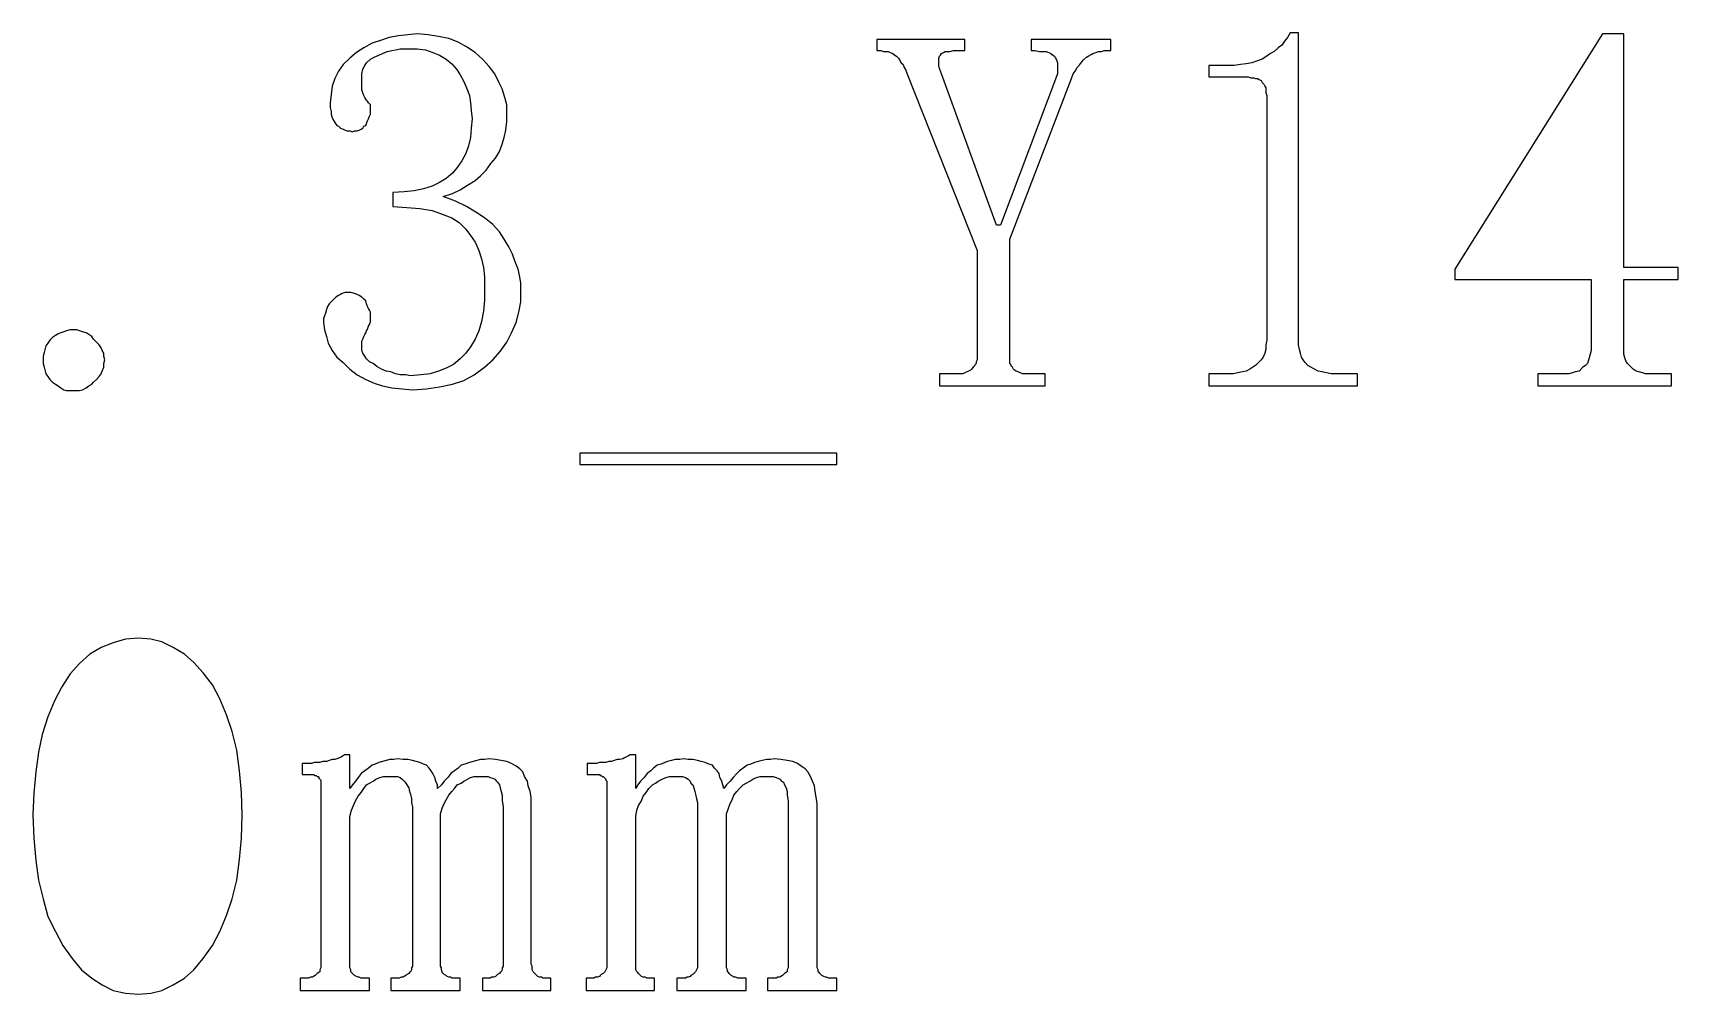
# Model space of a CAD drawing. Extents: x -171 to 209, y -140 to 140.
# Drawn here: x -75.06 to -57.46, y -102.15 to -91.86 of the extents above; entities that cross this region are included whole.
import ezdxf

# ---------------------------------------------------------------- set-up
doc = ezdxf.new("R2010")
doc.units = 0
doc.header["$MEASUREMENT"] = 0
doc.layers.get('0').update_dxf_attribs({"linetype": 'CONTINUOUS'})

msp = doc.modelspace()

# ---------------------------------------------------------------- linework, layer by layer
for points in [[(-69.84, -94.74), (-69.84, -94.62), (-69.84, -94.62), (-69.84, -94.54), (-69.84, -94.54), (-69.85, -94.47), (-69.85, -94.47), (-69.87, -94.39), (-69.87, -94.39), (-69.9, -94.31), (-69.9, -94.31), (-69.93, -94.23), (-69.93, -94.23), (-69.97, -94.15), (-69.97, -94.15), (-70.02, -94.07), (-70.02, -94.07), (-70.07, -93.99), (-70.07, -93.99), (-70.14, -93.91), (-70.14, -93.91), (-70.23, -93.84), (-70.23, -93.84), (-70.32, -93.78), (-70.32, -93.78), (-70.42, -93.72), (-70.42, -93.72), (-70.54, -93.66), (-70.54, -93.66), (-70.67, -93.61), (-70.67, -93.61), (-70.57, -93.58), (-70.57, -93.58), (-70.49, -93.54), (-70.49, -93.54), (-70.41, -93.49), (-70.41, -93.49), (-70.33, -93.44), (-70.33, -93.44), (-70.27, -93.39), (-70.27, -93.39), (-70.21, -93.33), (-70.21, -93.33), (-70.16, -93.26), (-70.16, -93.26), (-70.11, -93.2), (-70.11, -93.2), (-70.07, -93.13), (-70.07, -93.13), (-70.04, -93.05), (-70.04, -93.05), (-70.02, -92.98), (-70.02, -92.98), (-70, -92.9), (-70, -92.9), (-69.99, -92.81), (-69.99, -92.81), (-69.99, -92.72), (-69.99, -92.72), (-69.99, -92.63), (-69.99, -92.63), (-70.01, -92.55), (-70.01, -92.55), (-70.04, -92.46), (-70.04, -92.46), (-70.08, -92.38), (-70.08, -92.38), (-70.12, -92.3), (-70.12, -92.3), (-70.18, -92.22), (-70.18, -92.22), (-70.25, -92.14), (-70.25, -92.14), (-70.33, -92.07), (-70.33, -92.07), (-70.42, -92.01), (-70.42, -92.01), (-70.51, -91.96), (-70.51, -91.96), (-70.61, -91.92), (-70.61, -91.92), (-70.72, -91.9), (-70.72, -91.9), (-70.83, -91.88), (-70.83, -91.88), (-70.95, -91.87), (-70.95, -91.87), (-71.05, -91.88), (-71.05, -91.88), (-71.15, -91.89), (-71.15, -91.89), (-71.25, -91.91), (-71.25, -91.91), (-71.34, -91.94), (-71.34, -91.94), (-71.43, -91.97), (-71.43, -91.97), (-71.52, -92.02), (-71.52, -92.02), (-71.6, -92.07), (-71.6, -92.07), (-71.67, -92.13), (-71.67, -92.13), (-71.74, -92.2), (-71.74, -92.2), (-71.79, -92.27), (-71.79, -92.27), (-71.83, -92.35), (-71.83, -92.35), (-71.86, -92.43), (-71.86, -92.43), (-71.87, -92.52), (-71.87, -92.52), (-71.88, -92.61), (-71.88, -92.61), (-71.88, -92.66), (-71.88, -92.66), (-71.87, -92.7), (-71.87, -92.7), (-71.87, -92.73), (-71.87, -92.73), (-71.86, -92.77), (-71.86, -92.77), (-71.84, -92.8), (-71.84, -92.8), (-71.83, -92.82), (-71.83, -92.82), (-71.81, -92.85), (-71.81, -92.85), (-71.79, -92.86), (-71.79, -92.86), (-71.77, -92.88), (-71.77, -92.88), (-71.74, -92.89), (-71.74, -92.89), (-71.72, -92.9), (-71.72, -92.9), (-71.7, -92.91), (-71.7, -92.91), (-71.67, -92.91), (-71.67, -92.91), (-71.64, -92.92), (-71.64, -92.92), (-71.62, -92.91), (-71.62, -92.91), (-71.59, -92.91), (-71.59, -92.91), (-71.57, -92.9), (-71.57, -92.9), (-71.55, -92.89), (-71.55, -92.89), (-71.53, -92.88), (-71.53, -92.88), (-71.52, -92.86), (-71.52, -92.86), (-71.5, -92.85), (-71.5, -92.85), (-71.49, -92.83), (-71.49, -92.83), (-71.48, -92.8), (-71.48, -92.8), (-71.47, -92.78), (-71.47, -92.78), (-71.46, -92.75), (-71.46, -92.75), (-71.45, -92.73), (-71.45, -92.73), (-71.45, -92.7), (-71.45, -92.7), (-71.45, -92.67), (-71.45, -92.67), (-71.45, -92.65), (-71.45, -92.65), (-71.45, -92.63), (-71.45, -92.63), (-71.46, -92.62), (-71.46, -92.62), (-71.47, -92.61), (-71.47, -92.61), (-71.48, -92.59), (-71.48, -92.59), (-71.49, -92.58), (-71.49, -92.58), (-71.5, -92.57), (-71.5, -92.57), (-71.51, -92.55), (-71.51, -92.55), (-71.52, -92.53), (-71.52, -92.53), (-71.53, -92.5), (-71.53, -92.5), (-71.54, -92.47), (-71.54, -92.47), (-71.54, -92.43), (-71.54, -92.43), (-71.54, -92.39), (-71.54, -92.39), (-71.54, -92.35), (-71.54, -92.35), (-71.54, -92.3), (-71.54, -92.3), (-71.53, -92.25), (-71.53, -92.25), (-71.51, -92.21), (-71.51, -92.21), (-71.49, -92.18), (-71.49, -92.18), (-71.45, -92.14), (-71.45, -92.14), (-71.41, -92.12), (-71.41, -92.12), (-71.36, -92.1), (-71.36, -92.1), (-71.32, -92.08), (-71.32, -92.08), (-71.27, -92.06), (-71.27, -92.06), (-71.22, -92.05), (-71.22, -92.05), (-71.18, -92.04), (-71.18, -92.04), (-71.13, -92.03), (-71.13, -92.03), (-71.09, -92.03), (-71.09, -92.03), (-71.04, -92.03), (-71.04, -92.03), (-70.95, -92.03), (-70.95, -92.03), (-70.86, -92.04), (-70.86, -92.04), (-70.78, -92.07), (-70.78, -92.07), (-70.71, -92.1), (-70.71, -92.1), (-70.64, -92.14), (-70.64, -92.14), (-70.58, -92.19), (-70.58, -92.19), (-70.53, -92.25), (-70.53, -92.25), (-70.49, -92.31), (-70.49, -92.31), (-70.45, -92.38), (-70.45, -92.38), (-70.42, -92.45), (-70.42, -92.45), (-70.39, -92.53), (-70.39, -92.53), (-70.38, -92.61), (-70.38, -92.61), (-70.37, -92.69), (-70.37, -92.69), (-70.36, -92.78), (-70.36, -92.78), (-70.37, -92.88), (-70.37, -92.88), (-70.38, -92.98), (-70.38, -92.98), (-70.4, -93.07), (-70.4, -93.07), (-70.43, -93.15), (-70.43, -93.15), (-70.47, -93.23), (-70.47, -93.23), (-70.52, -93.3), (-70.52, -93.3), (-70.57, -93.36), (-70.57, -93.36), (-70.64, -93.42), (-70.64, -93.42), (-70.71, -93.46), (-70.71, -93.46), (-70.79, -93.5), (-70.79, -93.5), (-70.88, -93.53), (-70.88, -93.53), (-70.98, -93.55), (-70.98, -93.55), (-71.09, -93.56), (-71.09, -93.56), (-71.21, -93.57), (-71.21, -93.57), (-71.21, -93.72), (-71.21, -93.72), (-71.06, -93.73), (-71.06, -93.73), (-70.92, -93.74), (-70.92, -93.74), (-70.79, -93.76), (-70.79, -93.76), (-70.68, -93.8), (-70.68, -93.8), (-70.58, -93.84), (-70.58, -93.84), (-70.5, -93.89), (-70.5, -93.89), (-70.43, -93.96), (-70.43, -93.96), (-70.38, -94.03), (-70.38, -94.03), (-70.33, -94.1), (-70.33, -94.1), (-70.29, -94.19), (-70.29, -94.19), (-70.26, -94.28), (-70.26, -94.28), (-70.24, -94.37), (-70.24, -94.37), (-70.23, -94.47), (-70.23, -94.47), (-70.23, -94.58), (-70.23, -94.58), (-70.23, -94.72), (-70.23, -94.72), (-70.24, -94.84), (-70.24, -94.84), (-70.26, -94.95), (-70.26, -94.95), (-70.29, -95.05), (-70.29, -95.05), (-70.33, -95.14), (-70.33, -95.14), (-70.38, -95.22), (-70.38, -95.22), (-70.43, -95.29), (-70.43, -95.29), (-70.49, -95.35), (-70.49, -95.35), (-70.56, -95.41), (-70.56, -95.41), (-70.64, -95.45), (-70.64, -95.45), (-70.72, -95.48), (-70.72, -95.48), (-70.81, -95.51), (-70.81, -95.51), (-70.91, -95.52), (-70.91, -95.52), (-71.02, -95.53), (-71.02, -95.53), (-71.07, -95.52), (-71.07, -95.52), (-71.13, -95.52), (-71.13, -95.52), (-71.18, -95.51), (-71.18, -95.51), (-71.23, -95.49), (-71.23, -95.49), (-71.28, -95.48), (-71.28, -95.48), (-71.33, -95.46), (-71.33, -95.46), (-71.38, -95.43), (-71.38, -95.43), (-71.42, -95.4), (-71.42, -95.4), (-71.46, -95.38), (-71.46, -95.38), (-71.49, -95.35), (-71.49, -95.35), (-71.51, -95.32), (-71.51, -95.32), (-71.53, -95.29), (-71.53, -95.29), (-71.54, -95.26), (-71.54, -95.26), (-71.54, -95.22), (-71.54, -95.22), (-71.54, -95.2), (-71.54, -95.2), (-71.54, -95.18), (-71.54, -95.18), (-71.54, -95.16), (-71.54, -95.16), (-71.53, -95.14), (-71.53, -95.14), (-71.52, -95.11), (-71.52, -95.11), (-71.51, -95.09), (-71.51, -95.09), (-71.5, -95.07), (-71.5, -95.07), (-71.49, -95.05), (-71.49, -95.05), (-71.48, -95.03), (-71.48, -95.03), (-71.47, -95), (-71.47, -95), (-71.46, -94.98), (-71.46, -94.98), (-71.45, -94.95), (-71.45, -94.95), (-71.45, -94.92), (-71.45, -94.92), (-71.45, -94.89), (-71.45, -94.89), (-71.45, -94.87), (-71.45, -94.87), (-71.45, -94.85), (-71.45, -94.85), (-71.46, -94.83), (-71.46, -94.83), (-71.47, -94.81), (-71.47, -94.81), (-71.48, -94.79), (-71.48, -94.79), (-71.49, -94.76), (-71.49, -94.76), (-71.5, -94.73), (-71.5, -94.73), (-71.52, -94.71), (-71.52, -94.71), (-71.54, -94.69), (-71.54, -94.69), (-71.57, -94.67), (-71.57, -94.67), (-71.59, -94.66), (-71.59, -94.66), (-71.62, -94.65), (-71.62, -94.65), (-71.66, -94.64), (-71.66, -94.64), (-71.7, -94.64), (-71.7, -94.64), (-71.72, -94.64), (-71.72, -94.64), (-71.75, -94.65), (-71.75, -94.65), (-71.77, -94.66), (-71.77, -94.66), (-71.79, -94.67), (-71.79, -94.67), (-71.82, -94.69), (-71.82, -94.69), (-71.84, -94.71), (-71.84, -94.71), (-71.86, -94.73), (-71.86, -94.73), (-71.89, -94.76), (-71.89, -94.76), (-71.91, -94.79), (-71.91, -94.79), (-71.92, -94.82), (-71.92, -94.82), (-71.93, -94.86), (-71.93, -94.86), (-71.94, -94.89), (-71.94, -94.89), (-71.95, -94.92), (-71.95, -94.92), (-71.95, -94.96), (-71.95, -94.96), (-71.94, -95.04), (-71.94, -95.04), (-71.92, -95.11), (-71.92, -95.11), (-71.9, -95.18), (-71.9, -95.18), (-71.86, -95.26), (-71.86, -95.26), (-71.81, -95.33), (-71.81, -95.33), (-71.74, -95.39), (-71.74, -95.39), (-71.67, -95.46), (-71.67, -95.46), (-71.59, -95.52), (-71.59, -95.52), (-71.5, -95.57), (-71.5, -95.57), (-71.41, -95.61), (-71.41, -95.61), (-71.32, -95.64), (-71.32, -95.64), (-71.22, -95.66), (-71.22, -95.66), (-71.11, -95.67), (-71.11, -95.67), (-71, -95.68), (-71, -95.68), (-70.85, -95.67), (-70.85, -95.67), (-70.71, -95.65), (-70.71, -95.65), (-70.57, -95.62), (-70.57, -95.62), (-70.45, -95.58), (-70.45, -95.58), (-70.34, -95.52), (-70.34, -95.52), (-70.23, -95.44), (-70.23, -95.44), (-70.14, -95.36), (-70.14, -95.36), (-70.06, -95.27), (-70.06, -95.27), (-69.99, -95.17), (-69.99, -95.17), (-69.94, -95.07), (-69.94, -95.07), (-69.89, -94.96), (-69.89, -94.96), (-69.86, -94.85), (-69.86, -94.85), (-69.84, -94.74)], [(-61.52, -95.15), (-61.52, -91.86), (-61.52, -91.86), (-61.61, -91.86), (-61.61, -91.86), (-61.64, -91.91), (-61.64, -91.91), (-61.67, -91.95), (-61.67, -91.95), (-61.7, -91.99), (-61.7, -91.99), (-61.74, -92.02), (-61.74, -92.02), (-61.78, -92.06), (-61.78, -92.06), (-61.82, -92.08), (-61.82, -92.08), (-61.86, -92.11), (-61.86, -92.11), (-61.91, -92.14), (-61.91, -92.14), (-61.96, -92.16), (-61.96, -92.16), (-62.02, -92.18), (-62.02, -92.18), (-62.08, -92.19), (-62.08, -92.19), (-62.14, -92.2), (-62.14, -92.2), (-62.21, -92.21), (-62.21, -92.21), (-62.28, -92.21), (-62.28, -92.21), (-62.48, -92.21), (-62.48, -92.21), (-62.48, -92.33), (-62.48, -92.33), (-62.09, -92.33), (-62.09, -92.33), (-62.06, -92.33), (-62.06, -92.33), (-62.03, -92.34), (-62.03, -92.34), (-62, -92.34), (-62, -92.34), (-61.98, -92.35), (-61.98, -92.35), (-61.96, -92.35), (-61.96, -92.35), (-61.94, -92.36), (-61.94, -92.36), (-61.92, -92.37), (-61.92, -92.37), (-61.91, -92.39), (-61.91, -92.39), (-61.89, -92.41), (-61.89, -92.41), (-61.88, -92.43), (-61.88, -92.43), (-61.87, -92.45), (-61.87, -92.45), (-61.87, -92.47), (-61.87, -92.47), (-61.87, -92.5), (-61.87, -92.5), (-61.86, -92.53), (-61.86, -92.53), (-61.86, -95.15), (-61.86, -95.15), (-61.87, -95.2), (-61.87, -95.2), (-61.87, -95.25), (-61.87, -95.25), (-61.88, -95.29), (-61.88, -95.29), (-61.9, -95.33), (-61.9, -95.33), (-61.92, -95.36), (-61.92, -95.36), (-61.95, -95.39), (-61.95, -95.39), (-61.98, -95.42), (-61.98, -95.42), (-62.01, -95.44), (-62.01, -95.44), (-62.04, -95.46), (-62.04, -95.46), (-62.08, -95.48), (-62.08, -95.48), (-62.12, -95.49), (-62.12, -95.49), (-62.17, -95.5), (-62.17, -95.5), (-62.22, -95.51), (-62.22, -95.51), (-62.28, -95.51), (-62.28, -95.51), (-62.48, -95.51), (-62.48, -95.51), (-62.48, -95.64), (-62.48, -95.64), (-60.89, -95.64), (-60.89, -95.64), (-60.89, -95.51), (-60.89, -95.51), (-61.11, -95.51), (-61.11, -95.51), (-61.17, -95.51), (-61.17, -95.51), (-61.22, -95.5), (-61.22, -95.5), (-61.27, -95.49), (-61.27, -95.49), (-61.31, -95.48), (-61.31, -95.48), (-61.35, -95.46), (-61.35, -95.46), (-61.39, -95.44), (-61.39, -95.44), (-61.42, -95.42), (-61.42, -95.42), (-61.45, -95.39), (-61.45, -95.39), (-61.47, -95.36), (-61.47, -95.36), (-61.49, -95.33), (-61.49, -95.33), (-61.5, -95.29), (-61.5, -95.29), (-61.51, -95.25), (-61.51, -95.25), (-61.52, -95.2), (-61.52, -95.2), (-61.52, -95.15)], [(-58.04, -91.87), (-58.27, -91.87), (-58.27, -91.87), (-59.85, -94.39), (-59.85, -94.39), (-59.85, -94.5), (-59.85, -94.5), (-58.39, -94.5), (-58.39, -94.5), (-58.39, -95.26), (-58.39, -95.26), (-58.41, -95.34), (-58.41, -95.34), (-58.43, -95.4), (-58.43, -95.4), (-58.45, -95.42), (-58.45, -95.42), (-58.48, -95.44), (-58.48, -95.44), (-58.52, -95.48), (-58.52, -95.48), (-58.56, -95.49), (-58.56, -95.49), (-58.59, -95.5), (-58.59, -95.5), (-58.63, -95.51), (-58.63, -95.51), (-58.96, -95.51), (-58.96, -95.51), (-58.96, -95.64), (-58.96, -95.64), (-57.53, -95.64), (-57.53, -95.64), (-57.53, -95.51), (-57.53, -95.51), (-57.81, -95.51), (-57.81, -95.51), (-57.84, -95.5), (-57.84, -95.5), (-57.88, -95.49), (-57.88, -95.49), (-57.91, -95.48), (-57.91, -95.48), (-57.94, -95.46), (-57.94, -95.46), (-58, -95.4), (-58, -95.4), (-58.02, -95.37), (-58.02, -95.37), (-58.03, -95.34), (-58.03, -95.34), (-58.04, -95.3), (-58.04, -95.3), (-58.04, -94.5), (-58.04, -94.5), (-57.46, -94.5), (-57.46, -94.5), (-57.46, -94.37), (-57.46, -94.37), (-58.04, -94.37), (-58.04, -94.37), (-58.04, -91.87)], [(-64.1, -92.27), (-64.1, -92.3), (-64.1, -92.3), (-64.71, -93.92), (-64.71, -93.92), (-64.75, -93.92), (-64.75, -93.92), (-65.34, -92.3), (-65.34, -92.3), (-65.35, -92.27), (-65.35, -92.27), (-65.36, -92.24), (-65.36, -92.24), (-65.37, -92.21), (-65.37, -92.21), (-65.37, -92.18), (-65.37, -92.18), (-65.37, -92.15), (-65.37, -92.15), (-65.37, -92.13), (-65.37, -92.13), (-65.36, -92.11), (-65.36, -92.11), (-65.35, -92.1), (-65.35, -92.1), (-65.34, -92.08), (-65.34, -92.08), (-65.32, -92.07), (-65.32, -92.07), (-65.3, -92.06), (-65.3, -92.06), (-65.27, -92.06), (-65.27, -92.06), (-65.25, -92.06), (-65.25, -92.06), (-65.21, -92.05), (-65.21, -92.05), (-65.09, -92.05), (-65.09, -92.05), (-65.09, -91.93), (-65.09, -91.93), (-66.03, -91.93), (-66.03, -91.93), (-66.03, -92.05), (-66.03, -92.05), (-65.99, -92.05), (-65.99, -92.05), (-65.96, -92.06), (-65.96, -92.06), (-65.94, -92.06), (-65.94, -92.06), (-65.91, -92.06), (-65.91, -92.06), (-65.89, -92.07), (-65.89, -92.07), (-65.86, -92.08), (-65.86, -92.08), (-65.84, -92.1), (-65.84, -92.1), (-65.82, -92.11), (-65.82, -92.11), (-65.8, -92.13), (-65.8, -92.13), (-65.79, -92.15), (-65.79, -92.15), (-65.77, -92.18), (-65.77, -92.18), (-65.75, -92.2), (-65.75, -92.2), (-65.74, -92.23), (-65.74, -92.23), (-65.72, -92.26), (-65.72, -92.26), (-65.71, -92.29), (-65.71, -92.29), (-64.96, -94.19), (-64.96, -94.19), (-64.96, -95.33), (-64.96, -95.33), (-64.96, -95.36), (-64.96, -95.36), (-64.97, -95.38), (-64.97, -95.38), (-64.97, -95.4), (-64.97, -95.4), (-64.98, -95.41), (-64.98, -95.41), (-64.99, -95.43), (-64.99, -95.43), (-65, -95.44), (-65, -95.44), (-65.02, -95.46), (-65.02, -95.46), (-65.03, -95.47), (-65.03, -95.47), (-65.05, -95.48), (-65.05, -95.48), (-65.07, -95.49), (-65.07, -95.49), (-65.09, -95.5), (-65.09, -95.5), (-65.11, -95.51), (-65.11, -95.51), (-65.14, -95.51), (-65.14, -95.51), (-65.17, -95.51), (-65.17, -95.51), (-65.36, -95.51), (-65.36, -95.51), (-65.36, -95.64), (-65.36, -95.64), (-64.23, -95.64), (-64.23, -95.64), (-64.23, -95.51), (-64.23, -95.51), (-64.42, -95.51), (-64.42, -95.51), (-64.45, -95.51), (-64.45, -95.51), (-64.47, -95.51), (-64.47, -95.51), (-64.5, -95.5), (-64.5, -95.5), (-64.52, -95.49), (-64.52, -95.49), (-64.54, -95.48), (-64.54, -95.48), (-64.56, -95.47), (-64.56, -95.47), (-64.57, -95.46), (-64.57, -95.46), (-64.58, -95.44), (-64.58, -95.44), (-64.59, -95.43), (-64.59, -95.43), (-64.6, -95.41), (-64.6, -95.41), (-64.61, -95.4), (-64.61, -95.4), (-64.61, -95.38), (-64.61, -95.38), (-64.61, -95.36), (-64.61, -95.36), (-64.61, -95.33), (-64.61, -95.33), (-64.61, -94.07), (-64.61, -94.07), (-63.95, -92.35), (-63.95, -92.35), (-63.93, -92.3), (-63.93, -92.3), (-63.91, -92.27), (-63.91, -92.27), (-63.89, -92.23), (-63.89, -92.23), (-63.86, -92.2), (-63.86, -92.2), (-63.84, -92.17), (-63.84, -92.17), (-63.82, -92.15), (-63.82, -92.15), (-63.79, -92.12), (-63.79, -92.12), (-63.77, -92.11), (-63.77, -92.11), (-63.74, -92.09), (-63.74, -92.09), (-63.72, -92.08), (-63.72, -92.08), (-63.69, -92.07), (-63.69, -92.07), (-63.66, -92.06), (-63.66, -92.06), (-63.63, -92.06), (-63.63, -92.06), (-63.6, -92.05), (-63.6, -92.05), (-63.53, -92.05), (-63.53, -92.05), (-63.53, -91.93), (-63.53, -91.93), (-64.38, -91.93), (-64.38, -91.93), (-64.38, -92.05), (-64.38, -92.05), (-64.34, -92.05), (-64.34, -92.05), (-64.29, -92.06), (-64.29, -92.06), (-64.26, -92.06), (-64.26, -92.06), (-64.22, -92.06), (-64.22, -92.06), (-64.19, -92.07), (-64.19, -92.07), (-64.17, -92.08), (-64.17, -92.08), (-64.15, -92.1), (-64.15, -92.1), (-64.13, -92.11), (-64.13, -92.11), (-64.12, -92.13), (-64.12, -92.13), (-64.11, -92.15), (-64.11, -92.15), (-64.1, -92.18), (-64.1, -92.18), (-64.1, -92.21), (-64.1, -92.21), (-64.1, -92.24), (-64.1, -92.24), (-64.1, -92.27)], [(-74.66, -95.69), (-74.63, -95.69), (-74.63, -95.69), (-74.59, -95.69), (-74.59, -95.69), (-74.56, -95.69), (-74.56, -95.69), (-74.53, -95.68), (-74.53, -95.68), (-74.49, -95.66), (-74.49, -95.66), (-74.46, -95.64), (-74.46, -95.64), (-74.43, -95.62), (-74.43, -95.62), (-74.41, -95.6), (-74.41, -95.6), (-74.38, -95.57), (-74.38, -95.57), (-74.35, -95.54), (-74.35, -95.54), (-74.33, -95.51), (-74.33, -95.51), (-74.32, -95.48), (-74.32, -95.48), (-74.3, -95.44), (-74.3, -95.44), (-74.3, -95.4), (-74.3, -95.4), (-74.29, -95.36), (-74.29, -95.36), (-74.3, -95.32), (-74.3, -95.32), (-74.3, -95.29), (-74.3, -95.29), (-74.32, -95.26), (-74.32, -95.26), (-74.33, -95.23), (-74.33, -95.23), (-74.35, -95.2), (-74.35, -95.2), (-74.38, -95.17), (-74.38, -95.17), (-74.41, -95.14), (-74.41, -95.14), (-74.43, -95.11), (-74.43, -95.11), (-74.46, -95.09), (-74.46, -95.09), (-74.49, -95.07), (-74.49, -95.07), (-74.53, -95.06), (-74.53, -95.06), (-74.56, -95.05), (-74.56, -95.05), (-74.59, -95.04), (-74.59, -95.04), (-74.63, -95.04), (-74.63, -95.04), (-74.66, -95.04), (-74.66, -95.04), (-74.7, -95.05), (-74.7, -95.05), (-74.73, -95.06), (-74.73, -95.06), (-74.76, -95.07), (-74.76, -95.07), (-74.79, -95.08), (-74.79, -95.08), (-74.82, -95.1), (-74.82, -95.1), (-74.85, -95.12), (-74.85, -95.12), (-74.88, -95.15), (-74.88, -95.15), (-74.9, -95.18), (-74.9, -95.18), (-74.92, -95.21), (-74.92, -95.21), (-74.93, -95.24), (-74.93, -95.24), (-74.94, -95.28), (-74.94, -95.28), (-74.95, -95.32), (-74.95, -95.32), (-74.95, -95.36), (-74.95, -95.36), (-74.95, -95.4), (-74.95, -95.4), (-74.94, -95.44), (-74.94, -95.44), (-74.93, -95.48), (-74.93, -95.48), (-74.92, -95.51), (-74.92, -95.51), (-74.9, -95.54), (-74.9, -95.54), (-74.88, -95.57), (-74.88, -95.57), (-74.85, -95.6), (-74.85, -95.6), (-74.82, -95.62), (-74.82, -95.62), (-74.79, -95.64), (-74.79, -95.64), (-74.76, -95.66), (-74.76, -95.66), (-74.73, -95.68), (-74.73, -95.68), (-74.7, -95.69), (-74.7, -95.69), (-74.66, -95.69)], [(-69.21, -96.36), (-69.21, -96.48), (-69.21, -96.48), (-66.46, -96.48), (-66.46, -96.48), (-66.46, -96.36), (-66.46, -96.36), (-69.21, -96.36)], [(-73.93, -98.34), (-74.07, -98.35), (-74.07, -98.35), (-74.2, -98.39), (-74.2, -98.39), (-74.33, -98.44), (-74.33, -98.44), (-74.45, -98.51), (-74.45, -98.51), (-74.56, -98.61), (-74.56, -98.61), (-74.66, -98.72), (-74.66, -98.72), (-74.75, -98.86), (-74.75, -98.86), (-74.83, -99.01), (-74.83, -99.01), (-74.9, -99.18), (-74.9, -99.18), (-74.96, -99.37), (-74.96, -99.37), (-75, -99.56), (-75, -99.56), (-75.03, -99.77), (-75.03, -99.77), (-75.05, -100), (-75.05, -100), (-75.06, -100.23), (-75.06, -100.23), (-75.05, -100.48), (-75.05, -100.48), (-75.03, -100.72), (-75.03, -100.72), (-75, -100.93), (-75, -100.93), (-74.95, -101.13), (-74.95, -101.13), (-74.9, -101.32), (-74.9, -101.32), (-74.82, -101.48), (-74.82, -101.48), (-74.74, -101.63), (-74.74, -101.63), (-74.64, -101.77), (-74.64, -101.77), (-74.54, -101.89), (-74.54, -101.89), (-74.43, -101.98), (-74.43, -101.98), (-74.32, -102.05), (-74.32, -102.05), (-74.2, -102.11), (-74.2, -102.11), (-74.07, -102.14), (-74.07, -102.14), (-73.93, -102.15), (-73.93, -102.15), (-73.8, -102.14), (-73.8, -102.14), (-73.68, -102.11), (-73.68, -102.11), (-73.56, -102.05), (-73.56, -102.05), (-73.44, -101.98), (-73.44, -101.98), (-73.34, -101.89), (-73.34, -101.89), (-73.24, -101.77), (-73.24, -101.77), (-73.14, -101.63), (-73.14, -101.63), (-73.06, -101.48), (-73.06, -101.48), (-72.99, -101.31), (-72.99, -101.31), (-72.93, -101.13), (-72.93, -101.13), (-72.88, -100.93), (-72.88, -100.93), (-72.85, -100.71), (-72.85, -100.71), (-72.83, -100.48), (-72.83, -100.48), (-72.82, -100.23), (-72.82, -100.23), (-72.83, -99.99), (-72.83, -99.99), (-72.85, -99.76), (-72.85, -99.76), (-72.88, -99.54), (-72.88, -99.54), (-72.93, -99.34), (-72.93, -99.34), (-72.99, -99.16), (-72.99, -99.16), (-73.06, -98.99), (-73.06, -98.99), (-73.14, -98.84), (-73.14, -98.84), (-73.24, -98.71), (-73.24, -98.71), (-73.34, -98.6), (-73.34, -98.6), (-73.44, -98.51), (-73.44, -98.51), (-73.56, -98.44), (-73.56, -98.44), (-73.68, -98.38), (-73.68, -98.38), (-73.8, -98.35), (-73.8, -98.35), (-73.93, -98.34)], [(-72.08, -99.68), (-72.11, -99.68), (-72.11, -99.68), (-72.18, -99.68), (-72.18, -99.68), (-72.18, -99.8), (-72.18, -99.8), (-72.09, -99.8), (-72.09, -99.8), (-72.07, -99.8), (-72.07, -99.8), (-72.06, -99.8), (-72.06, -99.8), (-72.04, -99.81), (-72.04, -99.81), (-72.03, -99.81), (-72.03, -99.81), (-72.02, -99.82), (-72.02, -99.82), (-72.01, -99.82), (-72.01, -99.82), (-72, -99.83), (-72, -99.83), (-72, -99.84), (-72, -99.84), (-71.99, -99.85), (-71.99, -99.85), (-71.98, -99.86), (-71.98, -99.86), (-71.98, -99.87), (-71.98, -99.87), (-71.98, -99.89), (-71.98, -99.89), (-71.98, -99.91), (-71.98, -99.91), (-71.98, -99.93), (-71.98, -99.93), (-71.98, -101.83), (-71.98, -101.83), (-71.98, -101.85), (-71.98, -101.85), (-71.98, -101.87), (-71.98, -101.87), (-71.99, -101.89), (-71.99, -101.89), (-71.99, -101.91), (-71.99, -101.91), (-72, -101.92), (-72, -101.92), (-72.02, -101.93), (-72.02, -101.93), (-72.03, -101.94), (-72.03, -101.94), (-72.04, -101.95), (-72.04, -101.95), (-72.06, -101.96), (-72.06, -101.96), (-72.07, -101.97), (-72.07, -101.97), (-72.09, -101.97), (-72.09, -101.97), (-72.11, -101.98), (-72.11, -101.98), (-72.13, -101.98), (-72.13, -101.98), (-72.16, -101.98), (-72.16, -101.98), (-72.2, -101.98), (-72.2, -101.98), (-72.2, -102.11), (-72.2, -102.11), (-71.46, -102.11), (-71.46, -102.11), (-71.46, -101.98), (-71.46, -101.98), (-71.5, -101.98), (-71.5, -101.98), (-71.53, -101.98), (-71.53, -101.98), (-71.55, -101.98), (-71.55, -101.98), (-71.57, -101.97), (-71.57, -101.97), (-71.58, -101.97), (-71.58, -101.97), (-71.6, -101.96), (-71.6, -101.96), (-71.62, -101.95), (-71.62, -101.95), (-71.63, -101.94), (-71.63, -101.94), (-71.64, -101.93), (-71.64, -101.93), (-71.65, -101.92), (-71.65, -101.92), (-71.66, -101.91), (-71.66, -101.91), (-71.66, -101.89), (-71.66, -101.89), (-71.67, -101.87), (-71.67, -101.87), (-71.67, -101.85), (-71.67, -101.85), (-71.67, -101.83), (-71.67, -101.83), (-71.67, -100.25), (-71.67, -100.25), (-71.65, -100.18), (-71.65, -100.18), (-71.63, -100.13), (-71.63, -100.13), (-71.61, -100.08), (-71.61, -100.08), (-71.58, -100.03), (-71.58, -100.03), (-71.55, -99.99), (-71.55, -99.99), (-71.52, -99.95), (-71.52, -99.95), (-71.49, -99.91), (-71.49, -99.91), (-71.46, -99.89), (-71.46, -99.89), (-71.42, -99.87), (-71.42, -99.87), (-71.39, -99.85), (-71.39, -99.85), (-71.35, -99.83), (-71.35, -99.83), (-71.31, -99.82), (-71.31, -99.82), (-71.27, -99.82), (-71.27, -99.82), (-71.23, -99.82), (-71.23, -99.82), (-71.19, -99.82), (-71.19, -99.82), (-71.16, -99.82), (-71.16, -99.82), (-71.13, -99.83), (-71.13, -99.83), (-71.11, -99.85), (-71.11, -99.85), (-71.09, -99.87), (-71.09, -99.87), (-71.07, -99.89), (-71.07, -99.89), (-71.06, -99.91), (-71.06, -99.91), (-71.04, -99.94), (-71.04, -99.94), (-71.03, -99.98), (-71.03, -99.98), (-71.02, -100.01), (-71.02, -100.01), (-71.01, -100.06), (-71.01, -100.06), (-71.01, -100.1), (-71.01, -100.1), (-71, -100.15), (-71, -100.15), (-71, -100.2), (-71, -100.2), (-71, -101.83), (-71, -101.83), (-71, -101.85), (-71, -101.85), (-71.01, -101.87), (-71.01, -101.87), (-71.01, -101.89), (-71.01, -101.89), (-71.02, -101.91), (-71.02, -101.91), (-71.03, -101.92), (-71.03, -101.92), (-71.04, -101.93), (-71.04, -101.93), (-71.06, -101.94), (-71.06, -101.94), (-71.07, -101.95), (-71.07, -101.95), (-71.09, -101.96), (-71.09, -101.96), (-71.1, -101.97), (-71.1, -101.97), (-71.12, -101.97), (-71.12, -101.97), (-71.14, -101.98), (-71.14, -101.98), (-71.16, -101.98), (-71.16, -101.98), (-71.18, -101.98), (-71.18, -101.98), (-71.23, -101.98), (-71.23, -101.98), (-71.23, -102.11), (-71.23, -102.11), (-70.49, -102.11), (-70.49, -102.11), (-70.49, -101.98), (-70.49, -101.98), (-70.53, -101.98), (-70.53, -101.98), (-70.55, -101.98), (-70.55, -101.98), (-70.58, -101.98), (-70.58, -101.98), (-70.59, -101.97), (-70.59, -101.97), (-70.61, -101.97), (-70.61, -101.97), (-70.63, -101.96), (-70.63, -101.96), (-70.64, -101.95), (-70.64, -101.95), (-70.66, -101.94), (-70.66, -101.94), (-70.67, -101.93), (-70.67, -101.93), (-70.68, -101.92), (-70.68, -101.92), (-70.68, -101.91), (-70.68, -101.91), (-70.69, -101.89), (-70.69, -101.89), (-70.69, -101.87), (-70.69, -101.87), (-70.7, -101.85), (-70.7, -101.85), (-70.7, -101.83), (-70.7, -101.83), (-70.7, -100.22), (-70.7, -100.22), (-70.68, -100.16), (-70.68, -100.16), (-70.66, -100.11), (-70.66, -100.11), (-70.64, -100.07), (-70.64, -100.07), (-70.61, -100.02), (-70.61, -100.02), (-70.58, -99.98), (-70.58, -99.98), (-70.55, -99.95), (-70.55, -99.95), (-70.52, -99.91), (-70.52, -99.91), (-70.48, -99.89), (-70.48, -99.89), (-70.45, -99.87), (-70.45, -99.87), (-70.41, -99.85), (-70.41, -99.85), (-70.38, -99.83), (-70.38, -99.83), (-70.34, -99.82), (-70.34, -99.82), (-70.3, -99.82), (-70.3, -99.82), (-70.25, -99.82), (-70.25, -99.82), (-70.22, -99.82), (-70.22, -99.82), (-70.19, -99.82), (-70.19, -99.82), (-70.17, -99.83), (-70.17, -99.83), (-70.14, -99.84), (-70.14, -99.84), (-70.12, -99.85), (-70.12, -99.85), (-70.1, -99.87), (-70.1, -99.87), (-70.09, -99.88), (-70.09, -99.88), (-70.07, -99.91), (-70.07, -99.91), (-70.06, -99.94), (-70.06, -99.94), (-70.05, -99.98), (-70.05, -99.98), (-70.04, -100.02), (-70.04, -100.02), (-70.04, -100.08), (-70.04, -100.08), (-70.03, -100.14), (-70.03, -100.14), (-70.03, -100.2), (-70.03, -100.2), (-70.03, -101.83), (-70.03, -101.83), (-70.03, -101.85), (-70.03, -101.85), (-70.04, -101.87), (-70.04, -101.87), (-70.04, -101.89), (-70.04, -101.89), (-70.05, -101.91), (-70.05, -101.91), (-70.06, -101.92), (-70.06, -101.92), (-70.07, -101.93), (-70.07, -101.93), (-70.09, -101.94), (-70.09, -101.94), (-70.1, -101.95), (-70.1, -101.95), (-70.11, -101.96), (-70.11, -101.96), (-70.13, -101.97), (-70.13, -101.97), (-70.15, -101.97), (-70.15, -101.97), (-70.17, -101.98), (-70.17, -101.98), (-70.19, -101.98), (-70.19, -101.98), (-70.21, -101.98), (-70.21, -101.98), (-70.25, -101.98), (-70.25, -101.98), (-70.25, -102.11), (-70.25, -102.11), (-69.52, -102.11), (-69.52, -102.11), (-69.52, -101.98), (-69.52, -101.98), (-69.56, -101.98), (-69.56, -101.98), (-69.58, -101.98), (-69.58, -101.98), (-69.6, -101.98), (-69.6, -101.98), (-69.62, -101.97), (-69.62, -101.97), (-69.64, -101.97), (-69.64, -101.97), (-69.66, -101.96), (-69.66, -101.96), (-69.67, -101.95), (-69.67, -101.95), (-69.68, -101.94), (-69.68, -101.94), (-69.69, -101.93), (-69.69, -101.93), (-69.7, -101.92), (-69.7, -101.92), (-69.71, -101.91), (-69.71, -101.91), (-69.72, -101.89), (-69.72, -101.89), (-69.72, -101.87), (-69.72, -101.87), (-69.72, -101.85), (-69.72, -101.85), (-69.73, -101.83), (-69.73, -101.83), (-69.73, -100.18), (-69.73, -100.18), (-69.73, -100.11), (-69.73, -100.11), (-69.73, -100.04), (-69.73, -100.04), (-69.74, -99.98), (-69.74, -99.98), (-69.76, -99.92), (-69.76, -99.92), (-69.77, -99.87), (-69.77, -99.87), (-69.8, -99.82), (-69.8, -99.82), (-69.82, -99.77), (-69.82, -99.77), (-69.85, -99.74), (-69.85, -99.74), (-69.89, -99.71), (-69.89, -99.71), (-69.94, -99.68), (-69.94, -99.68), (-69.99, -99.66), (-69.99, -99.66), (-70.05, -99.65), (-70.05, -99.65), (-70.11, -99.64), (-70.11, -99.64), (-70.18, -99.63), (-70.18, -99.63), (-70.23, -99.64), (-70.23, -99.64), (-70.27, -99.64), (-70.27, -99.64), (-70.31, -99.65), (-70.31, -99.65), (-70.35, -99.66), (-70.35, -99.66), (-70.39, -99.67), (-70.39, -99.67), (-70.44, -99.69), (-70.44, -99.69), (-70.48, -99.7), (-70.48, -99.7), (-70.51, -99.73), (-70.51, -99.73), (-70.55, -99.76), (-70.55, -99.76), (-70.59, -99.79), (-70.59, -99.79), (-70.62, -99.83), (-70.62, -99.83), (-70.66, -99.87), (-70.66, -99.87), (-70.69, -99.91), (-70.69, -99.91), (-70.73, -99.95), (-70.73, -99.95), (-70.73, -99.91), (-70.73, -99.91), (-70.75, -99.87), (-70.75, -99.87), (-70.76, -99.83), (-70.76, -99.83), (-70.78, -99.79), (-70.78, -99.79), (-70.8, -99.76), (-70.8, -99.76), (-70.82, -99.73), (-70.82, -99.73), (-70.85, -99.7), (-70.85, -99.7), (-70.88, -99.69), (-70.88, -99.69), (-70.92, -99.67), (-70.92, -99.67), (-70.96, -99.66), (-70.96, -99.66), (-71, -99.65), (-71, -99.65), (-71.05, -99.64), (-71.05, -99.64), (-71.1, -99.64), (-71.1, -99.64), (-71.16, -99.63), (-71.16, -99.63), (-71.2, -99.64), (-71.2, -99.64), (-71.24, -99.64), (-71.24, -99.64), (-71.28, -99.65), (-71.28, -99.65), (-71.32, -99.66), (-71.32, -99.66), (-71.36, -99.67), (-71.36, -99.67), (-71.4, -99.69), (-71.4, -99.69), (-71.43, -99.7), (-71.43, -99.7), (-71.47, -99.73), (-71.47, -99.73), (-71.51, -99.76), (-71.51, -99.76), (-71.55, -99.79), (-71.55, -99.79), (-71.58, -99.83), (-71.58, -99.83), (-71.61, -99.87), (-71.61, -99.87), (-71.64, -99.91), (-71.64, -99.91), (-71.67, -99.95), (-71.67, -99.95), (-71.67, -99.59), (-71.67, -99.59), (-71.73, -99.59), (-71.73, -99.59), (-71.74, -99.6), (-71.74, -99.6), (-71.76, -99.61), (-71.76, -99.61), (-71.78, -99.62), (-71.78, -99.62), (-71.81, -99.63), (-71.81, -99.63), (-71.83, -99.64), (-71.83, -99.64), (-71.86, -99.64), (-71.86, -99.64), (-71.89, -99.65), (-71.89, -99.65), (-71.92, -99.66), (-71.92, -99.66), (-71.96, -99.66), (-71.96, -99.66), (-71.99, -99.67), (-71.99, -99.67), (-72.02, -99.67), (-72.02, -99.67), (-72.05, -99.67), (-72.05, -99.67), (-72.08, -99.68)], [(-69.03, -99.68), (-69.06, -99.68), (-69.06, -99.68), (-69.13, -99.68), (-69.13, -99.68), (-69.13, -99.8), (-69.13, -99.8), (-69.03, -99.8), (-69.03, -99.8), (-69.02, -99.8), (-69.02, -99.8), (-69, -99.8), (-69, -99.8), (-68.99, -99.81), (-68.99, -99.81), (-68.98, -99.81), (-68.98, -99.81), (-68.97, -99.82), (-68.97, -99.82), (-68.96, -99.82), (-68.96, -99.82), (-68.95, -99.83), (-68.95, -99.83), (-68.94, -99.84), (-68.94, -99.84), (-68.93, -99.85), (-68.93, -99.85), (-68.93, -99.86), (-68.93, -99.86), (-68.92, -99.87), (-68.92, -99.87), (-68.92, -99.89), (-68.92, -99.89), (-68.92, -99.91), (-68.92, -99.91), (-68.92, -99.93), (-68.92, -99.93), (-68.92, -101.83), (-68.92, -101.83), (-68.92, -101.85), (-68.92, -101.85), (-68.92, -101.87), (-68.92, -101.87), (-68.93, -101.89), (-68.93, -101.89), (-68.94, -101.91), (-68.94, -101.91), (-68.95, -101.92), (-68.95, -101.92), (-68.96, -101.93), (-68.96, -101.93), (-68.98, -101.94), (-68.98, -101.94), (-68.99, -101.95), (-68.99, -101.95), (-69, -101.96), (-69, -101.96), (-69.02, -101.97), (-69.02, -101.97), (-69.04, -101.97), (-69.04, -101.97), (-69.06, -101.98), (-69.06, -101.98), (-69.08, -101.98), (-69.08, -101.98), (-69.1, -101.98), (-69.1, -101.98), (-69.14, -101.98), (-69.14, -101.98), (-69.14, -102.11), (-69.14, -102.11), (-68.41, -102.11), (-68.41, -102.11), (-68.41, -101.98), (-68.41, -101.98), (-68.45, -101.98), (-68.45, -101.98), (-68.47, -101.98), (-68.47, -101.98), (-68.49, -101.98), (-68.49, -101.98), (-68.51, -101.97), (-68.51, -101.97), (-68.53, -101.97), (-68.53, -101.97), (-68.55, -101.96), (-68.55, -101.96), (-68.56, -101.95), (-68.56, -101.95), (-68.57, -101.94), (-68.57, -101.94), (-68.58, -101.93), (-68.58, -101.93), (-68.59, -101.92), (-68.59, -101.92), (-68.6, -101.91), (-68.6, -101.91), (-68.61, -101.89), (-68.61, -101.89), (-68.61, -101.87), (-68.61, -101.87), (-68.61, -101.85), (-68.61, -101.85), (-68.61, -101.83), (-68.61, -101.83), (-68.61, -100.25), (-68.61, -100.25), (-68.6, -100.18), (-68.6, -100.18), (-68.58, -100.13), (-68.58, -100.13), (-68.55, -100.08), (-68.55, -100.08), (-68.53, -100.03), (-68.53, -100.03), (-68.5, -99.99), (-68.5, -99.99), (-68.47, -99.95), (-68.47, -99.95), (-68.43, -99.91), (-68.43, -99.91), (-68.4, -99.89), (-68.4, -99.89), (-68.37, -99.87), (-68.37, -99.87), (-68.33, -99.85), (-68.33, -99.85), (-68.29, -99.83), (-68.29, -99.83), (-68.25, -99.82), (-68.25, -99.82), (-68.21, -99.82), (-68.21, -99.82), (-68.17, -99.82), (-68.17, -99.82), (-68.14, -99.82), (-68.14, -99.82), (-68.11, -99.82), (-68.11, -99.82), (-68.08, -99.83), (-68.08, -99.83), (-68.05, -99.85), (-68.05, -99.85), (-68.03, -99.87), (-68.03, -99.87), (-68.02, -99.89), (-68.02, -99.89), (-68, -99.91), (-68, -99.91), (-67.99, -99.94), (-67.99, -99.94), (-67.98, -99.98), (-67.98, -99.98), (-67.97, -100.01), (-67.97, -100.01), (-67.96, -100.06), (-67.96, -100.06), (-67.95, -100.1), (-67.95, -100.1), (-67.95, -100.15), (-67.95, -100.15), (-67.95, -100.2), (-67.95, -100.2), (-67.95, -101.83), (-67.95, -101.83), (-67.95, -101.85), (-67.95, -101.85), (-67.95, -101.87), (-67.95, -101.87), (-67.96, -101.89), (-67.96, -101.89), (-67.97, -101.91), (-67.97, -101.91), (-67.98, -101.92), (-67.98, -101.92), (-67.99, -101.93), (-67.99, -101.93), (-68, -101.94), (-68, -101.94), (-68.02, -101.95), (-68.02, -101.95), (-68.03, -101.96), (-68.03, -101.96), (-68.05, -101.97), (-68.05, -101.97), (-68.06, -101.97), (-68.06, -101.97), (-68.08, -101.98), (-68.08, -101.98), (-68.11, -101.98), (-68.11, -101.98), (-68.13, -101.98), (-68.13, -101.98), (-68.17, -101.98), (-68.17, -101.98), (-68.17, -102.11), (-68.17, -102.11), (-67.43, -102.11), (-67.43, -102.11), (-67.43, -101.98), (-67.43, -101.98), (-67.48, -101.98), (-67.48, -101.98), (-67.5, -101.98), (-67.5, -101.98), (-67.52, -101.98), (-67.52, -101.98), (-67.54, -101.97), (-67.54, -101.97), (-67.56, -101.97), (-67.56, -101.97), (-67.57, -101.96), (-67.57, -101.96), (-67.59, -101.95), (-67.59, -101.95), (-67.6, -101.94), (-67.6, -101.94), (-67.61, -101.93), (-67.61, -101.93), (-67.62, -101.92), (-67.62, -101.92), (-67.63, -101.91), (-67.63, -101.91), (-67.63, -101.89), (-67.63, -101.89), (-67.64, -101.87), (-67.64, -101.87), (-67.64, -101.85), (-67.64, -101.85), (-67.64, -101.83), (-67.64, -101.83), (-67.64, -100.22), (-67.64, -100.22), (-67.62, -100.16), (-67.62, -100.16), (-67.6, -100.11), (-67.6, -100.11), (-67.58, -100.07), (-67.58, -100.07), (-67.56, -100.02), (-67.56, -100.02), (-67.53, -99.98), (-67.53, -99.98), (-67.5, -99.95), (-67.5, -99.95), (-67.46, -99.91), (-67.46, -99.91), (-67.43, -99.89), (-67.43, -99.89), (-67.39, -99.87), (-67.39, -99.87), (-67.36, -99.85), (-67.36, -99.85), (-67.32, -99.83), (-67.32, -99.83), (-67.28, -99.82), (-67.28, -99.82), (-67.24, -99.82), (-67.24, -99.82), (-67.2, -99.82), (-67.2, -99.82), (-67.17, -99.82), (-67.17, -99.82), (-67.14, -99.82), (-67.14, -99.82), (-67.11, -99.83), (-67.11, -99.83), (-67.09, -99.84), (-67.09, -99.84), (-67.07, -99.85), (-67.07, -99.85), (-67.05, -99.87), (-67.05, -99.87), (-67.03, -99.88), (-67.03, -99.88), (-67.02, -99.91), (-67.02, -99.91), (-67, -99.94), (-67, -99.94), (-66.99, -99.98), (-66.99, -99.98), (-66.99, -100.02), (-66.99, -100.02), (-66.98, -100.08), (-66.98, -100.08), (-66.98, -100.14), (-66.98, -100.14), (-66.98, -100.2), (-66.98, -100.2), (-66.98, -101.83), (-66.98, -101.83), (-66.98, -101.85), (-66.98, -101.85), (-66.98, -101.87), (-66.98, -101.87), (-66.99, -101.89), (-66.99, -101.89), (-66.99, -101.91), (-66.99, -101.91), (-67, -101.92), (-67, -101.92), (-67.02, -101.93), (-67.02, -101.93), (-67.03, -101.94), (-67.03, -101.94), (-67.04, -101.95), (-67.04, -101.95), (-67.06, -101.96), (-67.06, -101.96), (-67.07, -101.97), (-67.07, -101.97), (-67.09, -101.97), (-67.09, -101.97), (-67.11, -101.98), (-67.11, -101.98), (-67.13, -101.98), (-67.13, -101.98), (-67.16, -101.98), (-67.16, -101.98), (-67.2, -101.98), (-67.2, -101.98), (-67.2, -102.11), (-67.2, -102.11), (-66.46, -102.11), (-66.46, -102.11), (-66.46, -101.98), (-66.46, -101.98), (-66.5, -101.98), (-66.5, -101.98), (-66.53, -101.98), (-66.53, -101.98), (-66.55, -101.98), (-66.55, -101.98), (-66.57, -101.97), (-66.57, -101.97), (-66.58, -101.97), (-66.58, -101.97), (-66.6, -101.96), (-66.6, -101.96), (-66.62, -101.95), (-66.62, -101.95), (-66.63, -101.94), (-66.63, -101.94), (-66.64, -101.93), (-66.64, -101.93), (-66.65, -101.92), (-66.65, -101.92), (-66.66, -101.91), (-66.66, -101.91), (-66.66, -101.89), (-66.66, -101.89), (-66.67, -101.87), (-66.67, -101.87), (-66.67, -101.85), (-66.67, -101.85), (-66.67, -101.83), (-66.67, -101.83), (-66.67, -100.18), (-66.67, -100.18), (-66.67, -100.11), (-66.67, -100.11), (-66.68, -100.04), (-66.68, -100.04), (-66.69, -99.98), (-66.69, -99.98), (-66.7, -99.92), (-66.7, -99.92), (-66.72, -99.87), (-66.72, -99.87), (-66.74, -99.82), (-66.74, -99.82), (-66.77, -99.77), (-66.77, -99.77), (-66.8, -99.74), (-66.8, -99.74), (-66.84, -99.71), (-66.84, -99.71), (-66.88, -99.68), (-66.88, -99.68), (-66.93, -99.66), (-66.93, -99.66), (-66.99, -99.65), (-66.99, -99.65), (-67.06, -99.64), (-67.06, -99.64), (-67.13, -99.63), (-67.13, -99.63), (-67.17, -99.64), (-67.17, -99.64), (-67.21, -99.64), (-67.21, -99.64), (-67.26, -99.65), (-67.26, -99.65), (-67.3, -99.66), (-67.3, -99.66), (-67.34, -99.67), (-67.34, -99.67), (-67.38, -99.69), (-67.38, -99.69), (-67.42, -99.7), (-67.42, -99.7), (-67.46, -99.73), (-67.46, -99.73), (-67.5, -99.76), (-67.5, -99.76), (-67.53, -99.79), (-67.53, -99.79), (-67.57, -99.83), (-67.57, -99.83), (-67.6, -99.87), (-67.6, -99.87), (-67.64, -99.91), (-67.64, -99.91), (-67.67, -99.95), (-67.67, -99.95), (-67.68, -99.91), (-67.68, -99.91), (-67.69, -99.87), (-67.69, -99.87), (-67.71, -99.83), (-67.71, -99.83), (-67.72, -99.79), (-67.72, -99.79), (-67.74, -99.76), (-67.74, -99.76), (-67.77, -99.73), (-67.77, -99.73), (-67.79, -99.7), (-67.79, -99.7), (-67.83, -99.69), (-67.83, -99.69), (-67.87, -99.67), (-67.87, -99.67), (-67.91, -99.66), (-67.91, -99.66), (-67.95, -99.65), (-67.95, -99.65), (-68, -99.64), (-68, -99.64), (-68.05, -99.64), (-68.05, -99.64), (-68.1, -99.63), (-68.1, -99.63), (-68.14, -99.64), (-68.14, -99.64), (-68.19, -99.64), (-68.19, -99.64), (-68.23, -99.65), (-68.23, -99.65), (-68.27, -99.66), (-68.27, -99.66), (-68.3, -99.67), (-68.3, -99.67), (-68.34, -99.69), (-68.34, -99.69), (-68.38, -99.7), (-68.38, -99.7), (-68.42, -99.73), (-68.42, -99.73), (-68.45, -99.76), (-68.45, -99.76), (-68.49, -99.79), (-68.49, -99.79), (-68.52, -99.83), (-68.52, -99.83), (-68.56, -99.87), (-68.56, -99.87), (-68.59, -99.91), (-68.59, -99.91), (-68.61, -99.95), (-68.61, -99.95), (-68.61, -99.59), (-68.61, -99.59), (-68.67, -99.59), (-68.67, -99.59), (-68.69, -99.6), (-68.69, -99.6), (-68.71, -99.61), (-68.71, -99.61), (-68.73, -99.62), (-68.73, -99.62), (-68.75, -99.63), (-68.75, -99.63), (-68.78, -99.64), (-68.78, -99.64), (-68.81, -99.64), (-68.81, -99.64), (-68.84, -99.65), (-68.84, -99.65), (-68.87, -99.66), (-68.87, -99.66), (-68.9, -99.66), (-68.9, -99.66), (-68.93, -99.67), (-68.93, -99.67), (-68.96, -99.67), (-68.96, -99.67), (-69, -99.67), (-69, -99.67), (-69.03, -99.68)]]:
    msp.add_lwpolyline(points)

doc.saveas('drawing.dxf')
